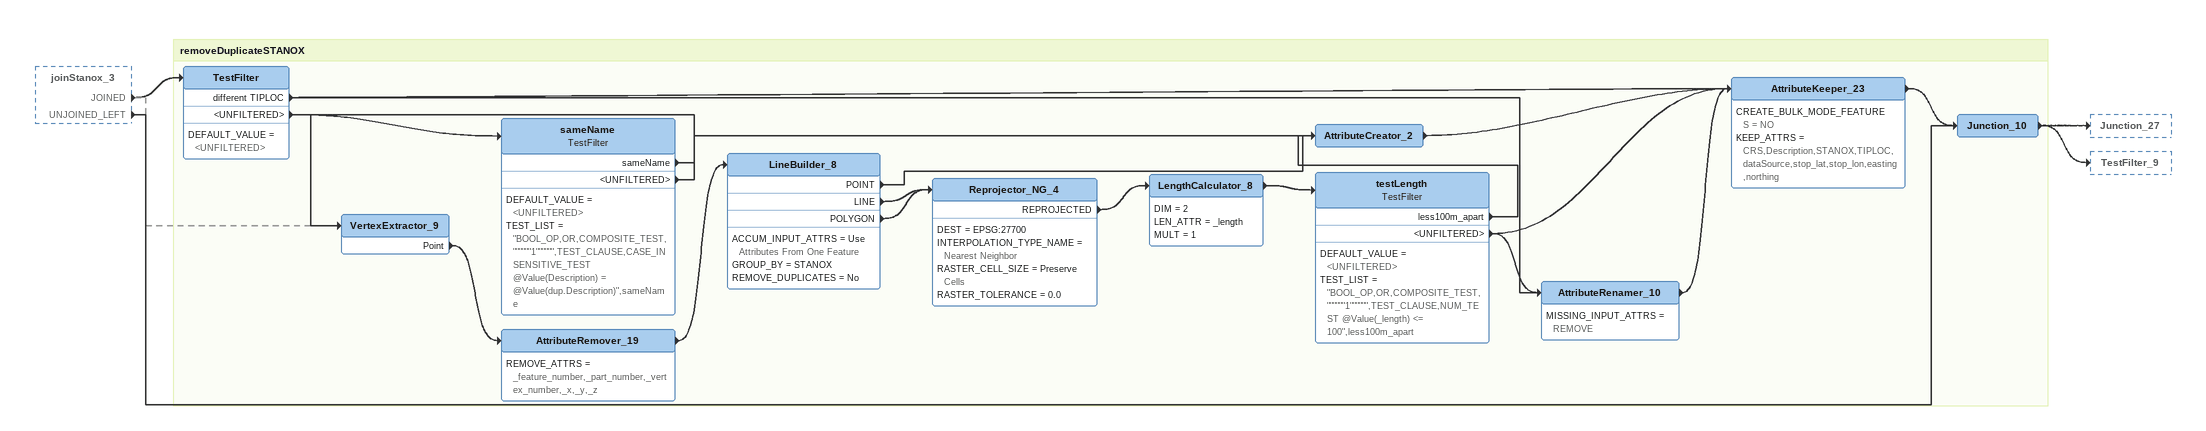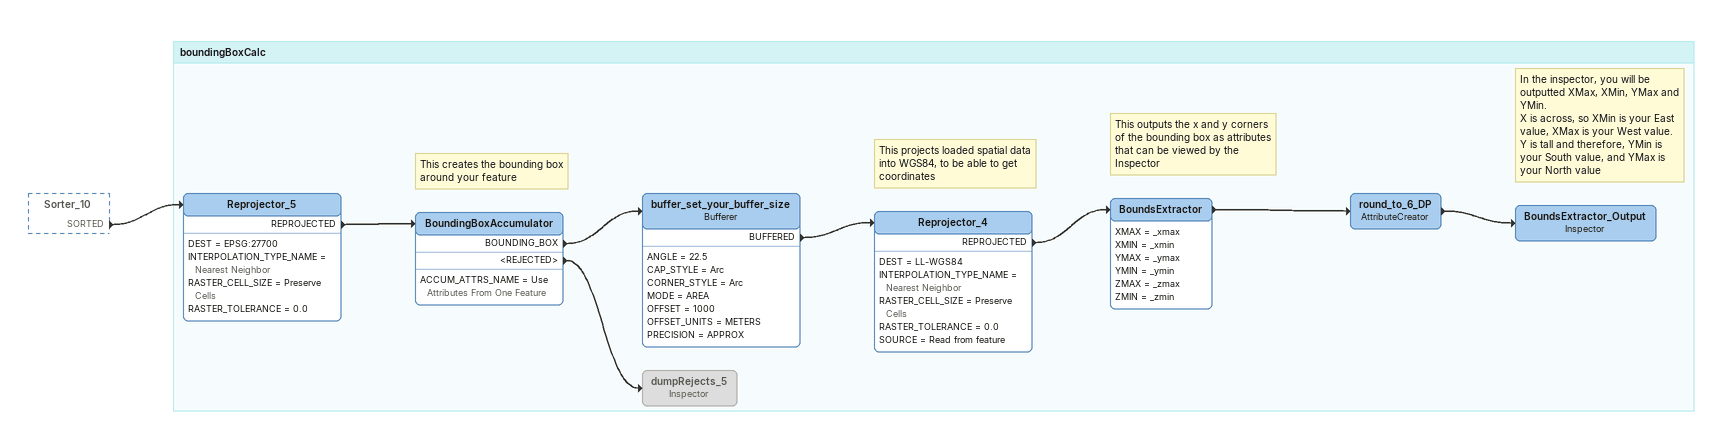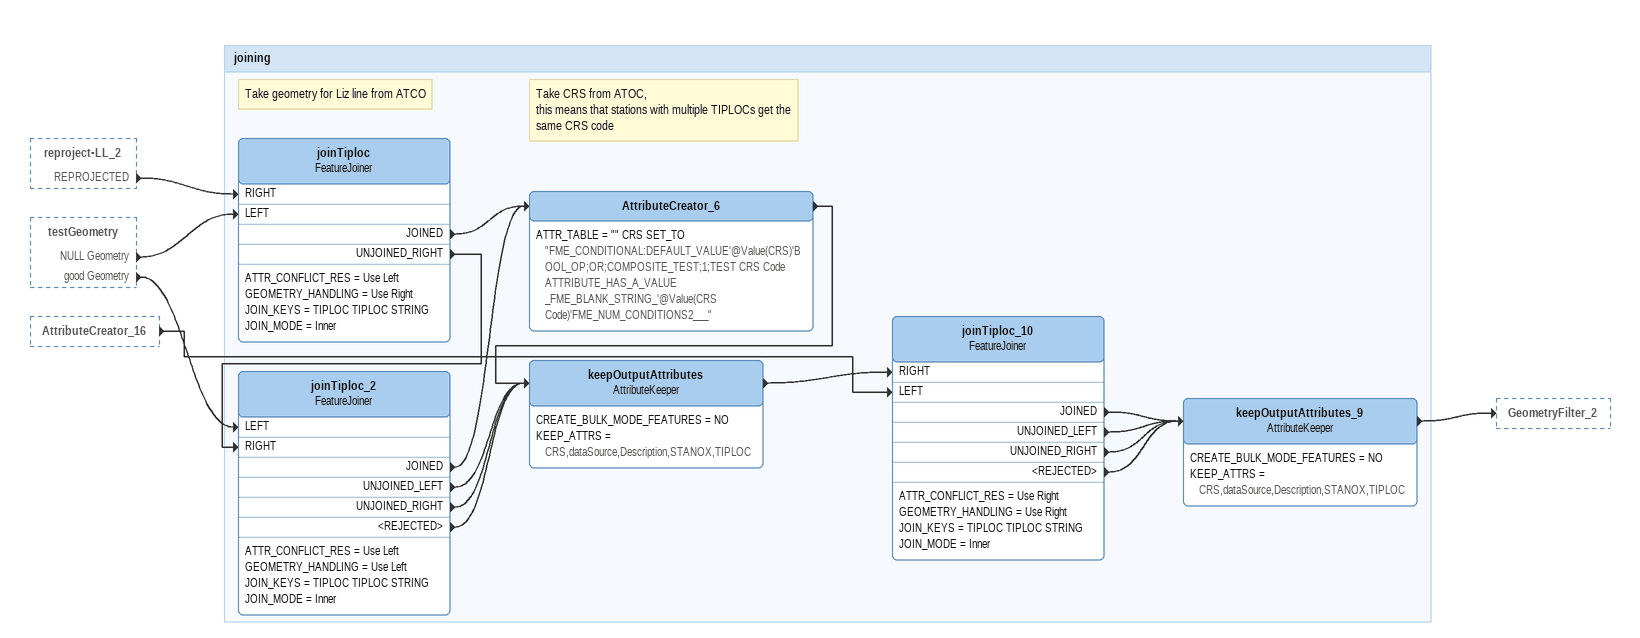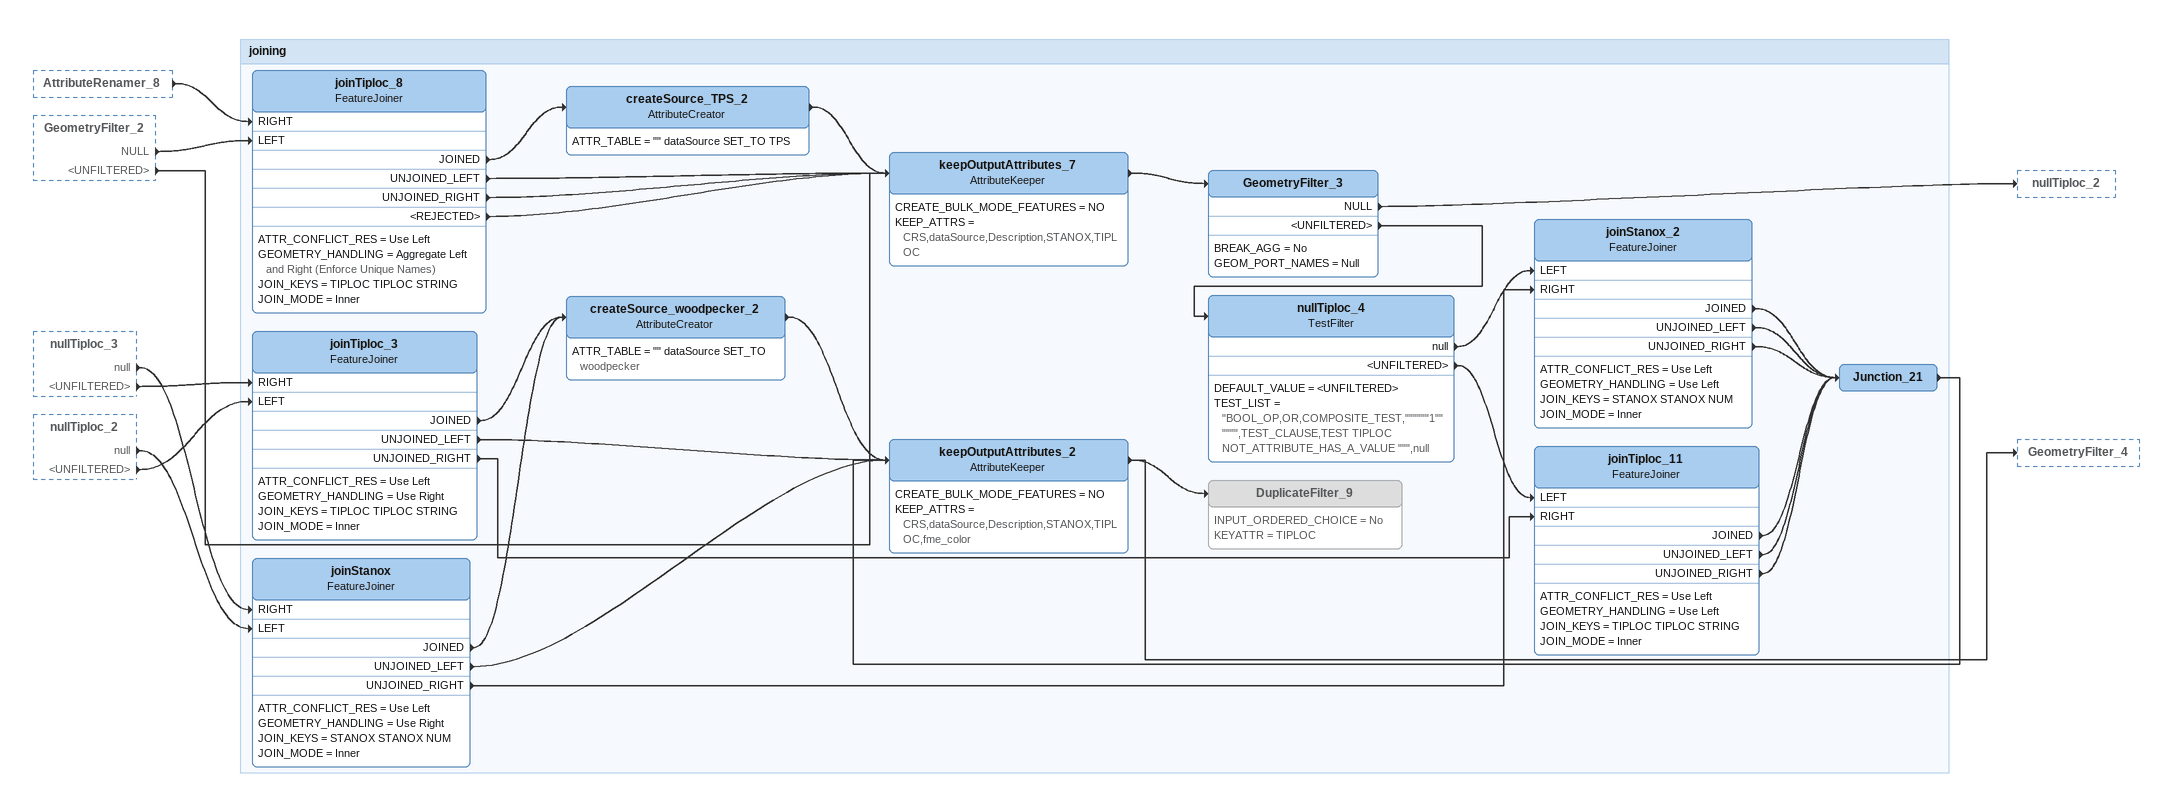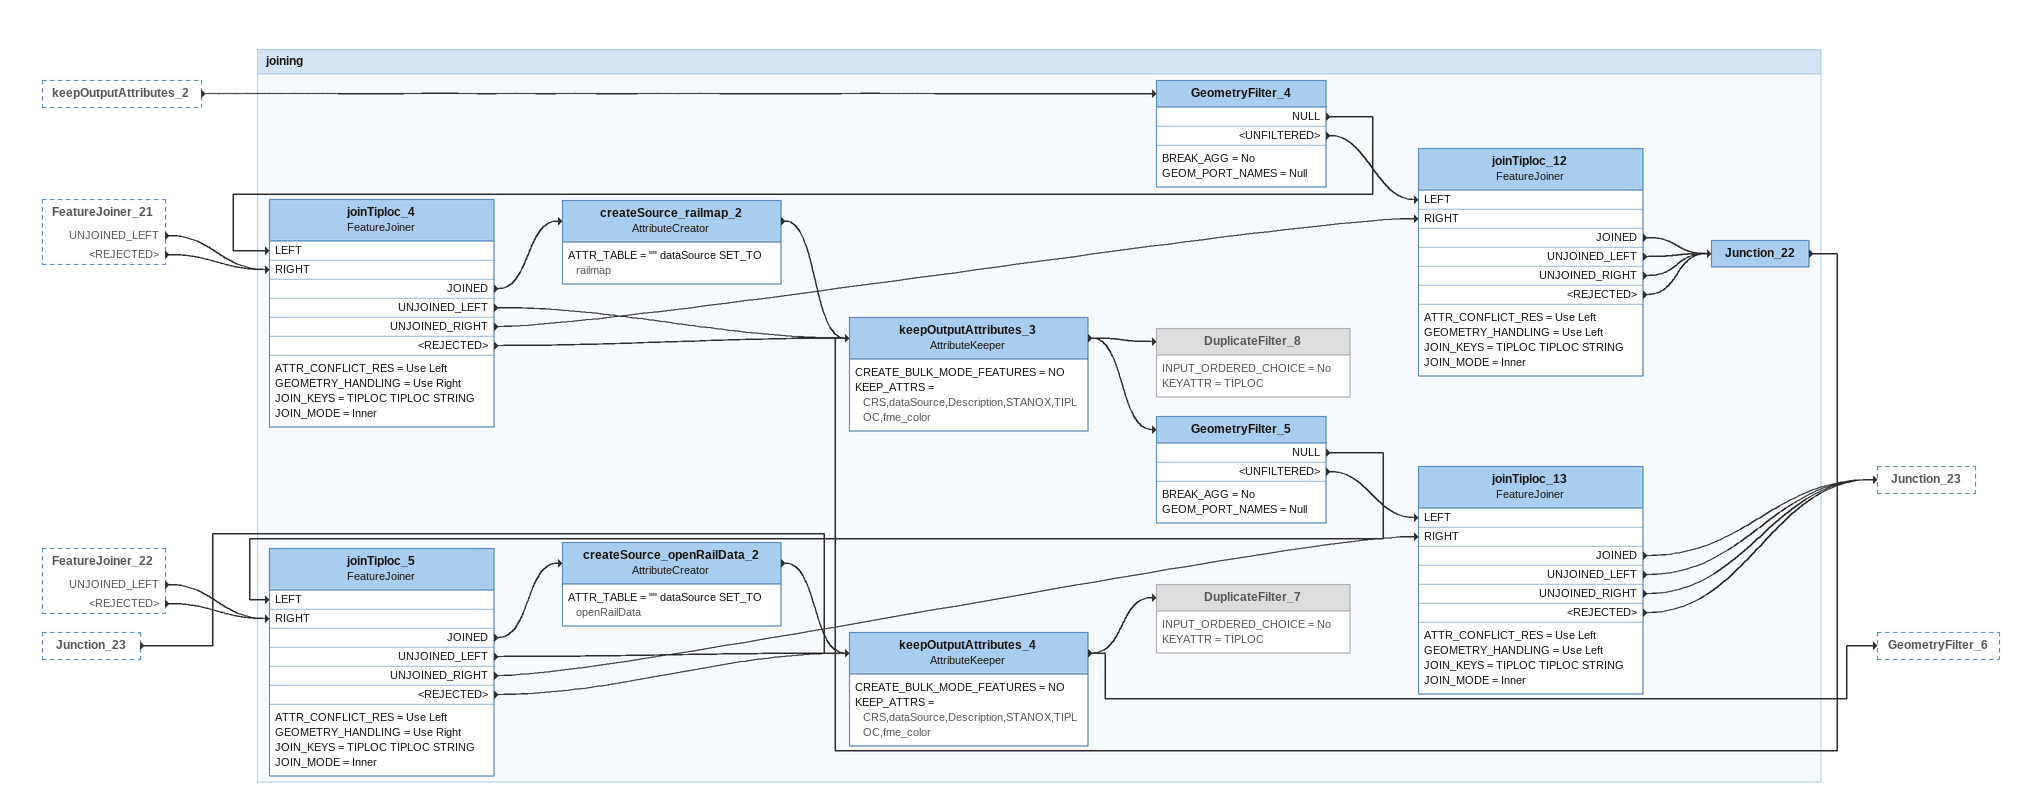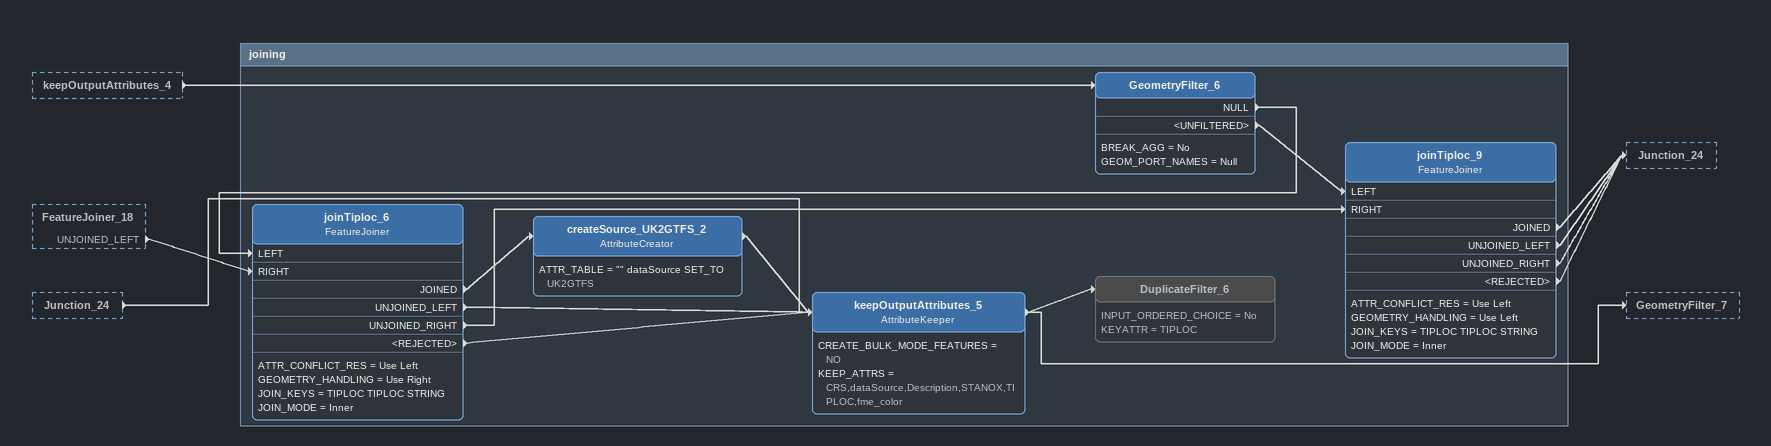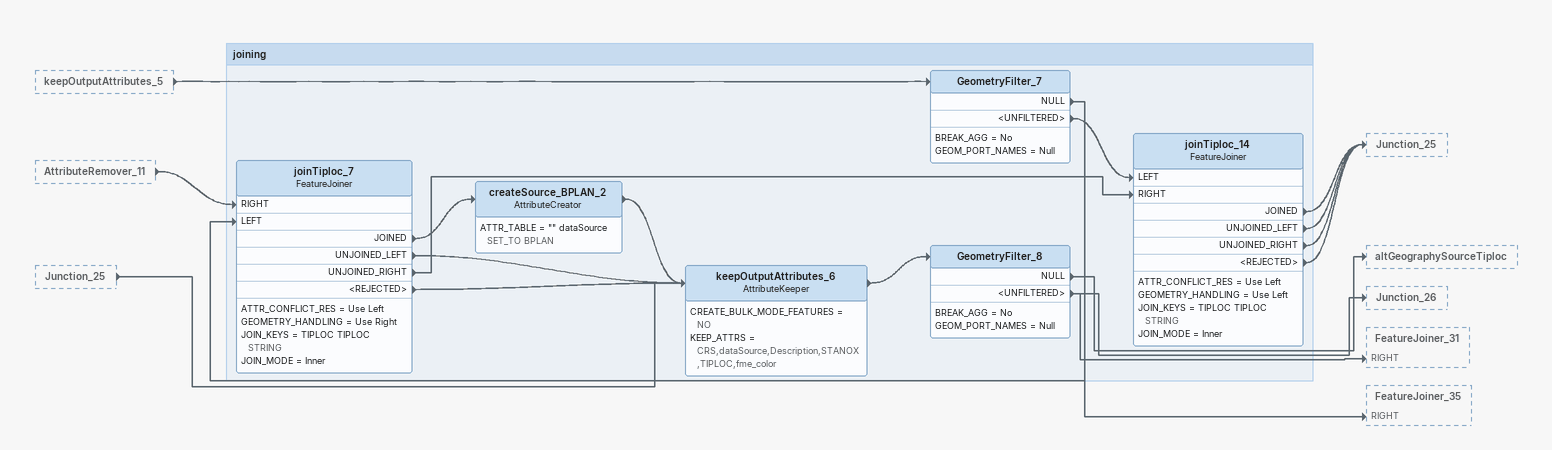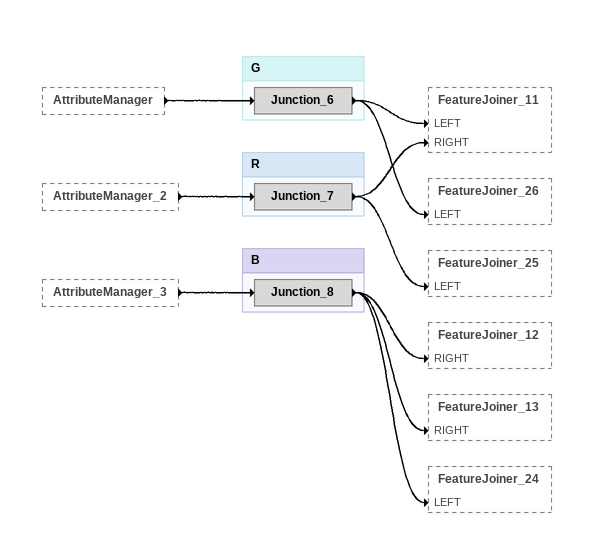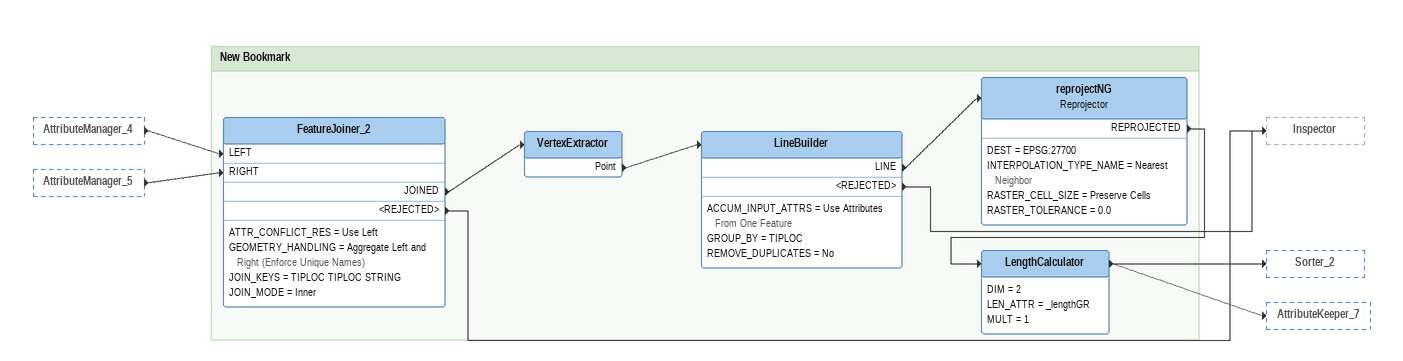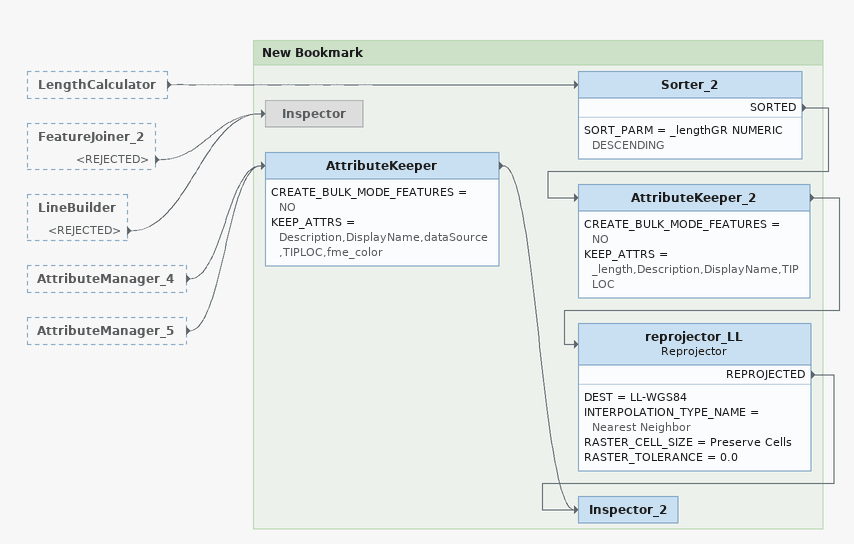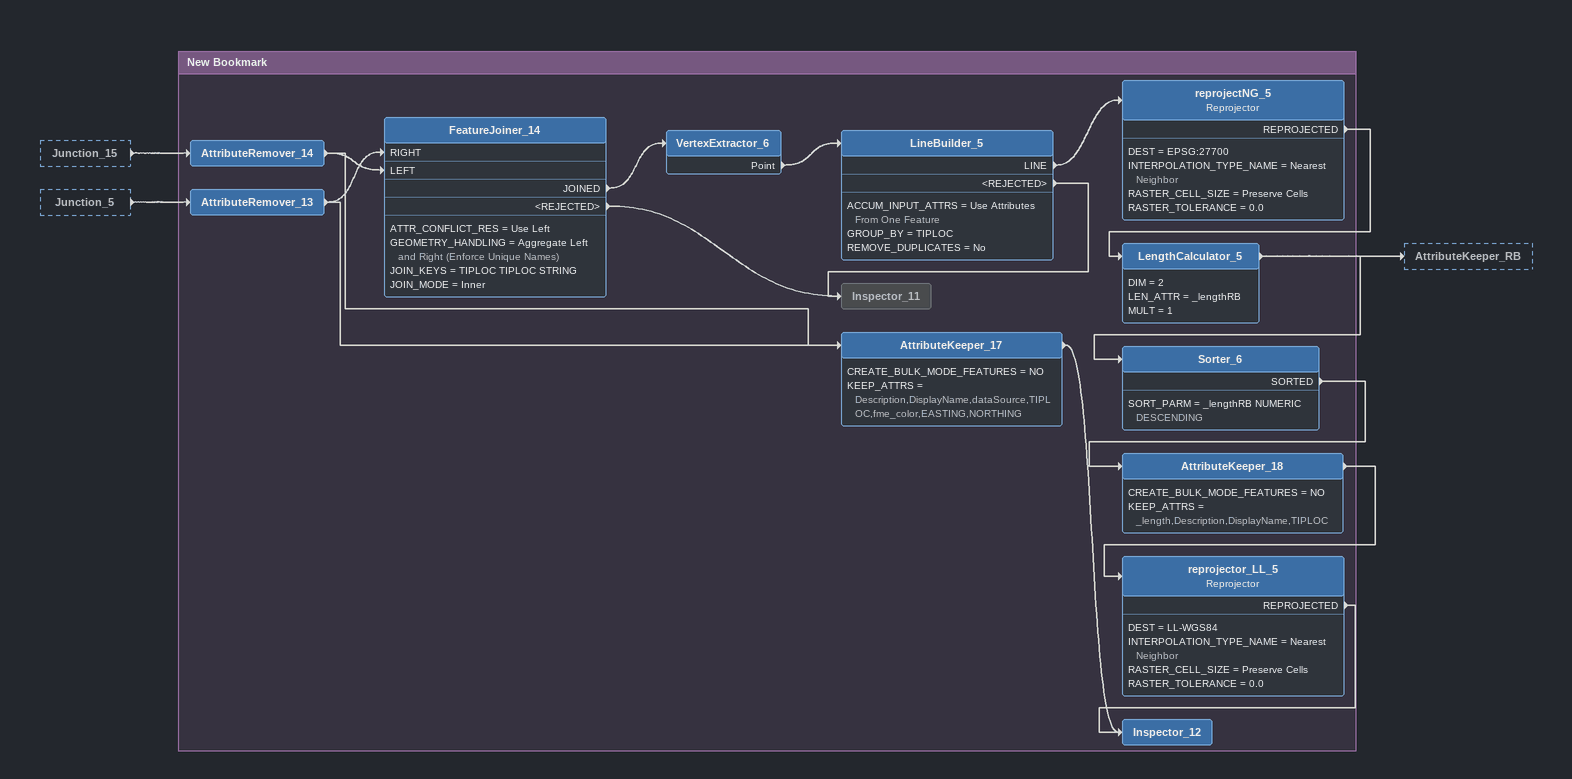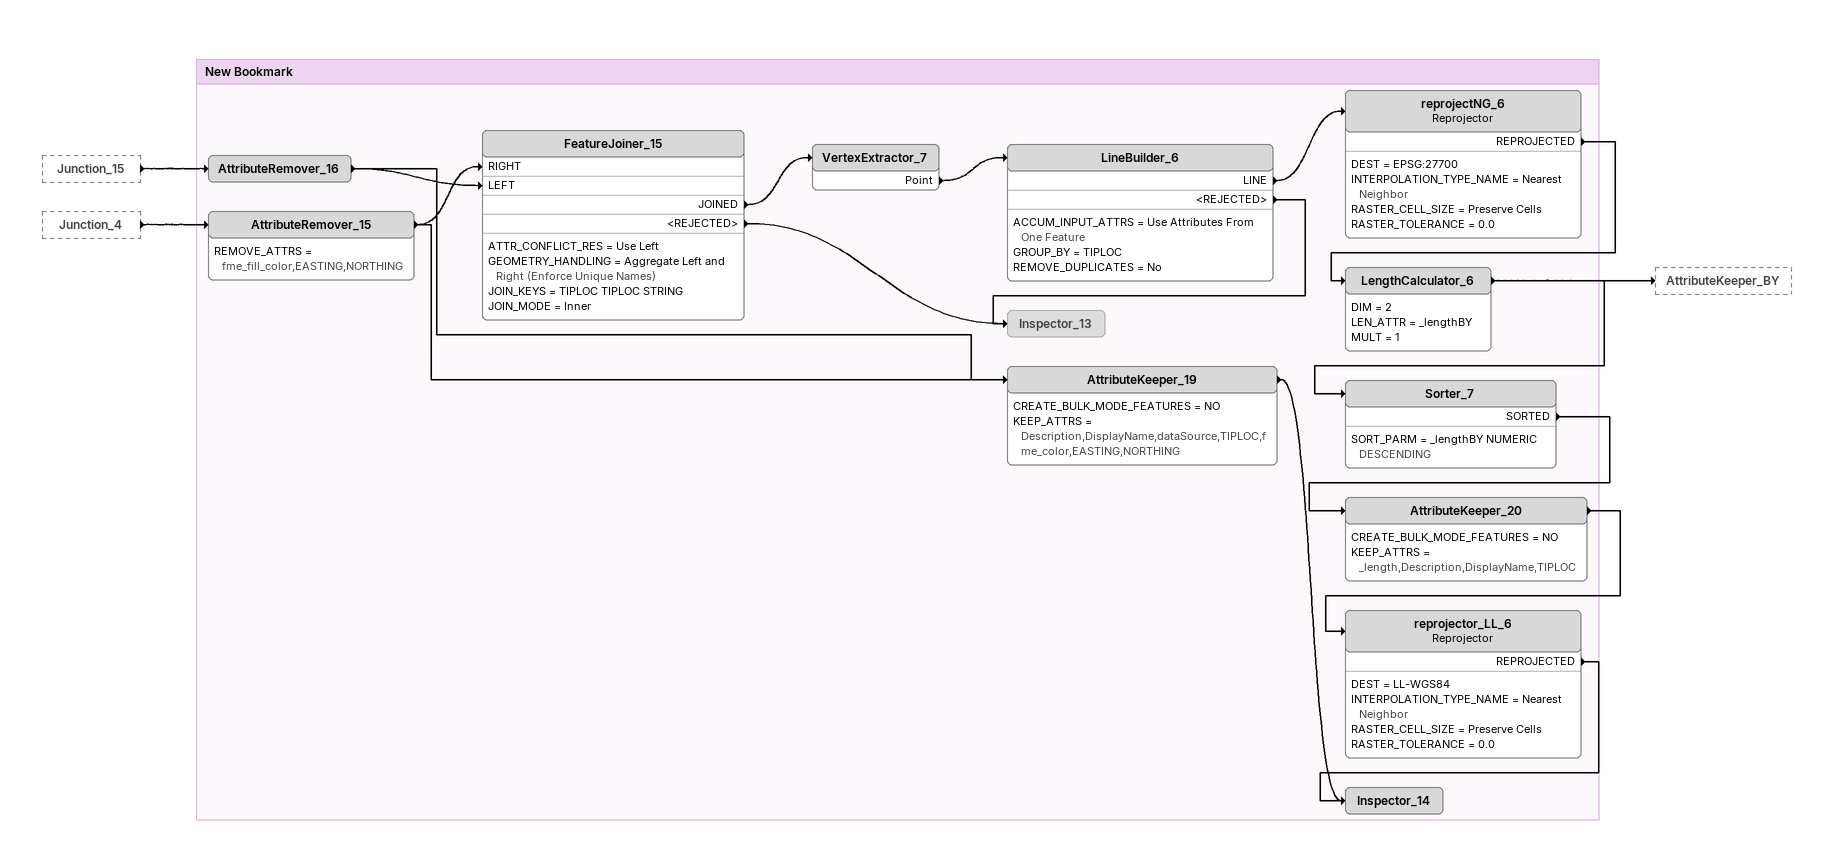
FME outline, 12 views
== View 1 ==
joinStanox_3 [outside]
    JOINED -> TestFilter
    JOINED -> VertexExtractor_9 [off]
    UNJOINED_LEFT -> Junction_10

Bookmark: removeDuplicateSTANOX
TestFilter
    DEFAULT_VALUE = <UNFILTERED>
    different TIPLOC -> AttributeKeeper_23
    different TIPLOC -> AttributeRenamer_10
    <UNFILTERED> -> sameName
sameName: TestFilter
    DEFAULT_VALUE = <UNFILTERED>
    TEST_LIST = "BOOL_OP,OR,COMPOSITE_TEST,""""""1"""""",TEST_CLAUSE,CASE_INSENSITIVE_TEST @Value(Description) = @Value(dup.Description)",sameName
    sameName -> AttributeCreator_2
    <UNFILTERED> -> VertexExtractor_9
VertexExtractor_9
    Point -> AttributeRemover_19
AttributeRemover_19
    REMOVE_ATTRS = _feature_number,_part_number,_vertex_number,_x,_y,_z
    -> LineBuilder_8
LineBuilder_8
    ACCUM_INPUT_ATTRS = Use Attributes From One Feature
    GROUP_BY = STANOX
    REMOVE_DUPLICATES = No
    POINT -> AttributeCreator_2
    LINE -> Reprojector_NG_4
    POLYGON -> Reprojector_NG_4
Reprojector_NG_4
    DEST = EPSG:27700
    INTERPOLATION_TYPE_NAME = Nearest Neighbor
    RASTER_CELL_SIZE = Preserve Cells
    RASTER_TOLERANCE = 0.0
    REPROJECTED -> LengthCalculator_8
LengthCalculator_8
    DIM = 2
    LEN_ATTR = _length
    MULT = 1
    -> testLength
testLength: TestFilter
    DEFAULT_VALUE = <UNFILTERED>
    TEST_LIST = "BOOL_OP,OR,COMPOSITE_TEST,""""""1"""""",TEST_CLAUSE,NUM_TEST @Value(_length) <= 100",less100m_apart
    less100m_apart -> AttributeCreator_2
    <UNFILTERED> -> AttributeRenamer_10
    <UNFILTERED> -> AttributeKeeper_23
AttributeCreator_2
    -> AttributeKeeper_23
AttributeRenamer_10
    MISSING_INPUT_ATTRS = REMOVE
    -> AttributeKeeper_23
AttributeKeeper_23
    CREATE_BULK_MODE_FEATURES = NO
    KEEP_ATTRS = CRS,Description,STANOX,TIPLOC,dataSource,stop_lat,stop_lon,easting,northing
    -> Junction_10
Junction_10
    -> Junction_27
    -> TestFilter_9

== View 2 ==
Sorter_10 [outside]
    SORTED -> Reprojector_5

Bookmark: boundingBoxCalc
Reprojector_5
    DEST = EPSG:27700
    INTERPOLATION_TYPE_NAME = Nearest Neighbor
    RASTER_CELL_SIZE = Preserve Cells
    RASTER_TOLERANCE = 0.0
    REPROJECTED -> BoundingBoxAccumulator
Note: This creates the bounding box around your feature
BoundingBoxAccumulator
    ACCUM_ATTRS_NAME = Use Attributes From One Feature
    BOUNDING_BOX -> buffer_set_your_buffer_size
    <REJECTED> -> dumpRejects_5
buffer_set_your_buffer_size: Bufferer
    ANGLE = 22.5
    CAP_STYLE = Arc
    CORNER_STYLE = Arc
    MODE = AREA
    OFFSET = 1000
    OFFSET_UNITS = METERS
    PRECISION = APPROX
    BUFFERED -> Reprojector_4
Note: This projects loaded spatial data into WGS84, to be able to get coordinates
Reprojector_4
    DEST = LL-WGS84
    INTERPOLATION_TYPE_NAME = Nearest Neighbor
    RASTER_CELL_SIZE = Preserve Cells
    RASTER_TOLERANCE = 0.0
    SOURCE = Read from feature
    REPROJECTED -> BoundsExtractor
Note: This outputs the x and y corners of the bounding box as attributes that can be viewed by the Inspector
BoundsExtractor
    XMAX = _xmax
    XMIN = _xmin
    YMAX = _ymax
    YMIN = _ymin
    ZMAX = _zmax
    ZMIN = _zmin
    -> round_to_6_DP
round_to_6_DP: AttributeCreator
    -> BoundsExtractor_Output
Note: In the inspector, you will be outputted XMax, XMin, YMax and YMin. / X is across, so XMin is your East value, XMax is your West value. / Y is tall and therefore, YMin is your South value, and YMax is your North value
BoundsExtractor_Output: Inspector
dumpRejects_5: Inspector [off]

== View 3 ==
reproject-LL_2 [outside]
    REPROJECTED -> joinTiploc [RIGHT]
testGeometry [outside]
    NULL Geometry -> joinTiploc [LEFT]
    good Geometry -> joinTiploc_2 [LEFT]
AttributeCreator_16 [outside]
    -> joinTiploc_10 [LEFT]

Bookmark: joining
Note: Take geometry for Liz line from ATCO
joinTiploc: FeatureJoiner
    ATTR_CONFLICT_RES = Use Left
    GEOMETRY_HANDLING = Use Right
    JOIN_KEYS = TIPLOC TIPLOC STRING
    JOIN_MODE = Inner
    JOINED -> AttributeCreator_6
    UNJOINED_RIGHT -> joinTiploc_2 [RIGHT]
joinTiploc_2: FeatureJoiner
    ATTR_CONFLICT_RES = Use Left
    GEOMETRY_HANDLING = Use Left
    JOIN_KEYS = TIPLOC TIPLOC STRING
    JOIN_MODE = Inner
    JOINED -> AttributeCreator_6
    UNJOINED_LEFT -> keepOutputAttributes
    UNJOINED_RIGHT -> keepOutputAttributes
    <REJECTED> -> keepOutputAttributes
Note: Take CRS from ATOC, / this means that stations with multiple TIPLOCs get the same CRS code
AttributeCreator_6
    ATTR_TABLE = "" CRS SET_TO "FME_CONDITIONAL:DEFAULT_VALUE'@Value(CRS)'BOOL_OP;OR;COMPOSITE_TEST;1;TEST CRS Code ATTRIBUTE_HAS_A_VALUE _FME_BLANK_STRING_'@Value(CRS Code)'FME_NUM_CONDITIONS2___"
    -> keepOutputAttributes
keepOutputAttributes: AttributeKeeper
    CREATE_BULK_MODE_FEATURES = NO
    KEEP_ATTRS = CRS,dataSource,Description,STANOX,TIPLOC
    -> joinTiploc_10 [RIGHT]
joinTiploc_10: FeatureJoiner
    ATTR_CONFLICT_RES = Use Right
    GEOMETRY_HANDLING = Use Right
    JOIN_KEYS = TIPLOC TIPLOC STRING
    JOIN_MODE = Inner
    JOINED -> keepOutputAttributes_9
    UNJOINED_LEFT -> keepOutputAttributes_9
    UNJOINED_RIGHT -> keepOutputAttributes_9
    <REJECTED> -> keepOutputAttributes_9
keepOutputAttributes_9: AttributeKeeper
    CREATE_BULK_MODE_FEATURES = NO
    KEEP_ATTRS = CRS,dataSource,Description,STANOX,TIPLOC
    -> GeometryFilter_2

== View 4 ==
AttributeRenamer_8 [outside]
    -> joinTiploc_8 [RIGHT]
GeometryFilter_2 [outside]
    NULL -> joinTiploc_8 [LEFT]
    <UNFILTERED> -> keepOutputAttributes_7
nullTiploc_3 [outside]
    null -> joinStanox [RIGHT]
    <UNFILTERED> -> joinTiploc_3 [RIGHT]
nullTiploc_2 [outside]
    null -> joinStanox [LEFT]
    <UNFILTERED> -> joinTiploc_3 [LEFT]

Bookmark: joining
joinTiploc_8: FeatureJoiner
    ATTR_CONFLICT_RES = Use Left
    GEOMETRY_HANDLING = Aggregate Left and Right (Enforce Unique Names)
    JOIN_KEYS = TIPLOC TIPLOC STRING
    JOIN_MODE = Inner
    JOINED -> createSource_TPS_2
    UNJOINED_LEFT -> keepOutputAttributes_7
    UNJOINED_RIGHT -> keepOutputAttributes_7
    <REJECTED> -> keepOutputAttributes_7
createSource_TPS_2: AttributeCreator
    ATTR_TABLE = "" dataSource SET_TO TPS
    -> keepOutputAttributes_7
keepOutputAttributes_7: AttributeKeeper
    CREATE_BULK_MODE_FEATURES = NO
    KEEP_ATTRS = CRS,dataSource,Description,STANOX,TIPLOC
    -> GeometryFilter_3
GeometryFilter_3
    BREAK_AGG = No
    GEOM_PORT_NAMES = Null
    NULL -> nullTiploc_2
    <UNFILTERED> -> nullTiploc_4
joinTiploc_3: FeatureJoiner
    ATTR_CONFLICT_RES = Use Left
    GEOMETRY_HANDLING = Use Right
    JOIN_KEYS = TIPLOC TIPLOC STRING
    JOIN_MODE = Inner
    JOINED -> createSource_woodpecker_2
    UNJOINED_LEFT -> keepOutputAttributes_2
    UNJOINED_RIGHT -> joinTiploc_11 [RIGHT]
joinStanox: FeatureJoiner
    ATTR_CONFLICT_RES = Use Left
    GEOMETRY_HANDLING = Use Right
    JOIN_KEYS = STANOX STANOX NUM
    JOIN_MODE = Inner
    JOINED -> createSource_woodpecker_2
    UNJOINED_LEFT -> keepOutputAttributes_2
    UNJOINED_RIGHT -> joinStanox_2 [RIGHT]
createSource_woodpecker_2: AttributeCreator
    ATTR_TABLE = "" dataSource SET_TO woodpecker
    -> keepOutputAttributes_2
nullTiploc_4: TestFilter
    DEFAULT_VALUE = <UNFILTERED>
    TEST_LIST = "BOOL_OP,OR,COMPOSITE_TEST,""""""1"""""",TEST_CLAUSE,TEST TIPLOC NOT_ATTRIBUTE_HAS_A_VALUE """,null
    null -> joinStanox_2 [LEFT]
    <UNFILTERED> -> joinTiploc_11 [LEFT]
joinStanox_2: FeatureJoiner
    ATTR_CONFLICT_RES = Use Left
    GEOMETRY_HANDLING = Use Left
    JOIN_KEYS = STANOX STANOX NUM
    JOIN_MODE = Inner
    JOINED -> Junction_21
    UNJOINED_LEFT -> Junction_21
    UNJOINED_RIGHT -> Junction_21
joinTiploc_11: FeatureJoiner
    ATTR_CONFLICT_RES = Use Left
    GEOMETRY_HANDLING = Use Left
    JOIN_KEYS = TIPLOC TIPLOC STRING
    JOIN_MODE = Inner
    JOINED -> Junction_21
    UNJOINED_LEFT -> Junction_21
    UNJOINED_RIGHT -> Junction_21
Junction_21
    -> keepOutputAttributes_2
keepOutputAttributes_2: AttributeKeeper
    CREATE_BULK_MODE_FEATURES = NO
    KEEP_ATTRS = CRS,dataSource,Description,STANOX,TIPLOC,fme_color
    -> GeometryFilter_4
    -> DuplicateFilter_9
DuplicateFilter_9 [off]
    INPUT_ORDERED_CHOICE = No
    KEYATTR = TIPLOC

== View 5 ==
keepOutputAttributes_2 [outside]
    -> GeometryFilter_4
FeatureJoiner_21 [outside]
    UNJOINED_LEFT -> joinTiploc_4 [RIGHT]
    <REJECTED> -> joinTiploc_4 [RIGHT]
FeatureJoiner_22 [outside]
    UNJOINED_LEFT -> joinTiploc_5 [RIGHT]
    <REJECTED> -> joinTiploc_5 [RIGHT]
Junction_23 [outside]
    -> keepOutputAttributes_4

Bookmark: joining
GeometryFilter_4
    BREAK_AGG = No
    GEOM_PORT_NAMES = Null
    NULL -> joinTiploc_4 [LEFT]
    <UNFILTERED> -> joinTiploc_12 [LEFT]
joinTiploc_4: FeatureJoiner
    ATTR_CONFLICT_RES = Use Left
    GEOMETRY_HANDLING = Use Right
    JOIN_KEYS = TIPLOC TIPLOC STRING
    JOIN_MODE = Inner
    JOINED -> createSource_railmap_2
    UNJOINED_LEFT -> keepOutputAttributes_3
    UNJOINED_RIGHT -> joinTiploc_12 [RIGHT]
    <REJECTED> -> keepOutputAttributes_3
joinTiploc_12: FeatureJoiner
    ATTR_CONFLICT_RES = Use Left
    GEOMETRY_HANDLING = Use Left
    JOIN_KEYS = TIPLOC TIPLOC STRING
    JOIN_MODE = Inner
    JOINED -> Junction_22
    UNJOINED_LEFT -> Junction_22
    UNJOINED_RIGHT -> Junction_22
    <REJECTED> -> Junction_22
Junction_22
    -> keepOutputAttributes_3
createSource_railmap_2: AttributeCreator
    ATTR_TABLE = "" dataSource SET_TO railmap
    -> keepOutputAttributes_3
keepOutputAttributes_3: AttributeKeeper
    CREATE_BULK_MODE_FEATURES = NO
    KEEP_ATTRS = CRS,dataSource,Description,STANOX,TIPLOC,fme_color
    -> GeometryFilter_5
    -> DuplicateFilter_8
DuplicateFilter_8 [off]
    INPUT_ORDERED_CHOICE = No
    KEYATTR = TIPLOC
GeometryFilter_5
    BREAK_AGG = No
    GEOM_PORT_NAMES = Null
    NULL -> joinTiploc_5 [LEFT]
    <UNFILTERED> -> joinTiploc_13 [LEFT]
joinTiploc_5: FeatureJoiner
    ATTR_CONFLICT_RES = Use Left
    GEOMETRY_HANDLING = Use Right
    JOIN_KEYS = TIPLOC TIPLOC STRING
    JOIN_MODE = Inner
    JOINED -> createSource_openRailData_2
    UNJOINED_LEFT -> keepOutputAttributes_4
    UNJOINED_RIGHT -> joinTiploc_13 [RIGHT]
    <REJECTED> -> keepOutputAttributes_4
joinTiploc_13: FeatureJoiner
    ATTR_CONFLICT_RES = Use Left
    GEOMETRY_HANDLING = Use Left
    JOIN_KEYS = TIPLOC TIPLOC STRING
    JOIN_MODE = Inner
    JOINED -> Junction_23
    UNJOINED_LEFT -> Junction_23
    UNJOINED_RIGHT -> Junction_23
    <REJECTED> -> Junction_23
createSource_openRailData_2: AttributeCreator
    ATTR_TABLE = "" dataSource SET_TO openRailData
    -> keepOutputAttributes_4
keepOutputAttributes_4: AttributeKeeper
    CREATE_BULK_MODE_FEATURES = NO
    KEEP_ATTRS = CRS,dataSource,Description,STANOX,TIPLOC,fme_color
    -> GeometryFilter_6
    -> DuplicateFilter_7
DuplicateFilter_7 [off]
    INPUT_ORDERED_CHOICE = No
    KEYATTR = TIPLOC

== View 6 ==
keepOutputAttributes_4 [outside]
    -> GeometryFilter_6
FeatureJoiner_18 [outside]
    UNJOINED_LEFT -> joinTiploc_6 [RIGHT]
Junction_24 [outside]
    -> keepOutputAttributes_5

Bookmark: joining
GeometryFilter_6
    BREAK_AGG = No
    GEOM_PORT_NAMES = Null
    NULL -> joinTiploc_6 [LEFT]
    <UNFILTERED> -> joinTiploc_9 [LEFT]
joinTiploc_6: FeatureJoiner
    ATTR_CONFLICT_RES = Use Left
    GEOMETRY_HANDLING = Use Right
    JOIN_KEYS = TIPLOC TIPLOC STRING
    JOIN_MODE = Inner
    JOINED -> createSource_UK2GTFS_2
    UNJOINED_LEFT -> keepOutputAttributes_5
    UNJOINED_RIGHT -> joinTiploc_9 [RIGHT]
    <REJECTED> -> keepOutputAttributes_5
joinTiploc_9: FeatureJoiner
    ATTR_CONFLICT_RES = Use Left
    GEOMETRY_HANDLING = Use Left
    JOIN_KEYS = TIPLOC TIPLOC STRING
    JOIN_MODE = Inner
    JOINED -> Junction_24
    UNJOINED_LEFT -> Junction_24
    UNJOINED_RIGHT -> Junction_24
    <REJECTED> -> Junction_24
createSource_UK2GTFS_2: AttributeCreator
    ATTR_TABLE = "" dataSource SET_TO UK2GTFS
    -> keepOutputAttributes_5
keepOutputAttributes_5: AttributeKeeper
    CREATE_BULK_MODE_FEATURES = NO
    KEEP_ATTRS = CRS,dataSource,Description,STANOX,TIPLOC,fme_color
    -> GeometryFilter_7
    -> DuplicateFilter_6
DuplicateFilter_6 [off]
    INPUT_ORDERED_CHOICE = No
    KEYATTR = TIPLOC

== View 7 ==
keepOutputAttributes_5 [outside]
    -> GeometryFilter_7
AttributeRemover_11 [outside]
    -> joinTiploc_7 [RIGHT]
Junction_25 [outside]
    -> keepOutputAttributes_6

Bookmark: joining
GeometryFilter_7
    BREAK_AGG = No
    GEOM_PORT_NAMES = Null
    NULL -> joinTiploc_7 [LEFT]
    <UNFILTERED> -> joinTiploc_14 [LEFT]
joinTiploc_7: FeatureJoiner
    ATTR_CONFLICT_RES = Use Left
    GEOMETRY_HANDLING = Use Right
    JOIN_KEYS = TIPLOC TIPLOC STRING
    JOIN_MODE = Inner
    JOINED -> createSource_BPLAN_2
    UNJOINED_LEFT -> keepOutputAttributes_6
    UNJOINED_RIGHT -> joinTiploc_14 [RIGHT]
    <REJECTED> -> keepOutputAttributes_6
joinTiploc_14: FeatureJoiner
    ATTR_CONFLICT_RES = Use Left
    GEOMETRY_HANDLING = Use Left
    JOIN_KEYS = TIPLOC TIPLOC STRING
    JOIN_MODE = Inner
    JOINED -> Junction_25
    UNJOINED_LEFT -> Junction_25
    UNJOINED_RIGHT -> Junction_25
    <REJECTED> -> Junction_25
createSource_BPLAN_2: AttributeCreator
    ATTR_TABLE = "" dataSource SET_TO BPLAN
    -> keepOutputAttributes_6
keepOutputAttributes_6: AttributeKeeper
    CREATE_BULK_MODE_FEATURES = NO
    KEEP_ATTRS = CRS,dataSource,Description,STANOX,TIPLOC,fme_color
    -> GeometryFilter_8
GeometryFilter_8
    BREAK_AGG = No
    GEOM_PORT_NAMES = Null
    NULL -> altGeographySourceTiploc
    <UNFILTERED> -> Junction_26
    <UNFILTERED> -> FeatureJoiner_31 [RIGHT]
    <UNFILTERED> -> FeatureJoiner_35 [RIGHT]

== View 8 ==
AttributeManager [outside]
    -> Junction_6
AttributeManager_2 [outside]
    -> Junction_7
AttributeManager_3 [outside]
    -> Junction_8

Bookmark: G
Junction_6
    -> FeatureJoiner_11 [LEFT]
    -> FeatureJoiner_26 [LEFT]

Bookmark: R
Junction_7
    -> FeatureJoiner_11 [RIGHT]
    -> FeatureJoiner_25 [LEFT]

Bookmark: B
Junction_8
    -> FeatureJoiner_12 [RIGHT]
    -> FeatureJoiner_13 [RIGHT]
    -> FeatureJoiner_24 [LEFT]

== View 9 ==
AttributeManager_4 [outside]
    -> FeatureJoiner_2 [LEFT]
AttributeManager_5 [outside]
    -> FeatureJoiner_2 [RIGHT]

Bookmark: New Bookmark
FeatureJoiner_2
    ATTR_CONFLICT_RES = Use Left
    GEOMETRY_HANDLING = Aggregate Left and Right (Enforce Unique Names)
    JOIN_KEYS = TIPLOC TIPLOC STRING
    JOIN_MODE = Inner
    JOINED -> VertexExtractor
    <REJECTED> -> Inspector
VertexExtractor
    Point -> LineBuilder
LineBuilder
    ACCUM_INPUT_ATTRS = Use Attributes From One Feature
    GROUP_BY = TIPLOC
    REMOVE_DUPLICATES = No
    LINE -> reprojectNG
    <REJECTED> -> Inspector
reprojectNG: Reprojector
    DEST = EPSG:27700
    INTERPOLATION_TYPE_NAME = Nearest Neighbor
    RASTER_CELL_SIZE = Preserve Cells
    RASTER_TOLERANCE = 0.0
    REPROJECTED -> LengthCalculator
LengthCalculator
    DIM = 2
    LEN_ATTR = _lengthGR
    MULT = 1
    -> Sorter_2
    -> AttributeKeeper_7

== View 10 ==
LengthCalculator [outside]
    -> Sorter_2
FeatureJoiner_2 [outside]
    <REJECTED> -> Inspector
LineBuilder [outside]
    <REJECTED> -> Inspector
AttributeManager_4 [outside]
    -> AttributeKeeper
AttributeManager_5 [outside]
    -> AttributeKeeper

Bookmark: New Bookmark
Sorter_2
    SORT_PARM = _lengthGR NUMERIC DESCENDING
    SORTED -> AttributeKeeper_2
AttributeKeeper_2
    CREATE_BULK_MODE_FEATURES = NO
    KEEP_ATTRS = _length,Description,DisplayName,TIPLOC
    -> reprojector_LL
reprojector_LL: Reprojector
    DEST = LL-WGS84
    INTERPOLATION_TYPE_NAME = Nearest Neighbor
    RASTER_CELL_SIZE = Preserve Cells
    RASTER_TOLERANCE = 0.0
    REPROJECTED -> Inspector_2
Inspector [off]
AttributeKeeper
    CREATE_BULK_MODE_FEATURES = NO
    KEEP_ATTRS = Description,DisplayName,dataSource,TIPLOC,fme_color
    -> Inspector_2
Inspector_2

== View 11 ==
Junction_15 [outside]
    -> AttributeRemover_14
Junction_5 [outside]
    -> AttributeRemover_13

Bookmark: New Bookmark
AttributeRemover_14
    -> AttributeKeeper_17
    -> FeatureJoiner_14 [LEFT]
AttributeRemover_13
    -> AttributeKeeper_17
    -> FeatureJoiner_14 [RIGHT]
FeatureJoiner_14
    ATTR_CONFLICT_RES = Use Left
    GEOMETRY_HANDLING = Aggregate Left and Right (Enforce Unique Names)
    JOIN_KEYS = TIPLOC TIPLOC STRING
    JOIN_MODE = Inner
    JOINED -> VertexExtractor_6
    <REJECTED> -> Inspector_11
VertexExtractor_6
    Point -> LineBuilder_5
LineBuilder_5
    ACCUM_INPUT_ATTRS = Use Attributes From One Feature
    GROUP_BY = TIPLOC
    REMOVE_DUPLICATES = No
    LINE -> reprojectNG_5
    <REJECTED> -> Inspector_11
reprojectNG_5: Reprojector
    DEST = EPSG:27700
    INTERPOLATION_TYPE_NAME = Nearest Neighbor
    RASTER_CELL_SIZE = Preserve Cells
    RASTER_TOLERANCE = 0.0
    REPROJECTED -> LengthCalculator_5
LengthCalculator_5
    DIM = 2
    LEN_ATTR = _lengthRB
    MULT = 1
    -> Sorter_6
    -> AttributeKeeper_RB
Sorter_6
    SORT_PARM = _lengthRB NUMERIC DESCENDING
    SORTED -> AttributeKeeper_18
AttributeKeeper_18
    CREATE_BULK_MODE_FEATURES = NO
    KEEP_ATTRS = _length,Description,DisplayName,TIPLOC
    -> reprojector_LL_5
reprojector_LL_5: Reprojector
    DEST = LL-WGS84
    INTERPOLATION_TYPE_NAME = Nearest Neighbor
    RASTER_CELL_SIZE = Preserve Cells
    RASTER_TOLERANCE = 0.0
    REPROJECTED -> Inspector_12
Inspector_11 [off]
AttributeKeeper_17
    CREATE_BULK_MODE_FEATURES = NO
    KEEP_ATTRS = Description,DisplayName,dataSource,TIPLOC,fme_color,EASTING,NORTHING
    -> Inspector_12
Inspector_12

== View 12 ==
Junction_15 [outside]
    -> AttributeRemover_16
Junction_4 [outside]
    -> AttributeRemover_15

Bookmark: New Bookmark
AttributeRemover_16
    -> AttributeKeeper_19
    -> FeatureJoiner_15 [LEFT]
AttributeRemover_15
    REMOVE_ATTRS = fme_fill_color,EASTING,NORTHING
    -> AttributeKeeper_19
    -> FeatureJoiner_15 [RIGHT]
FeatureJoiner_15
    ATTR_CONFLICT_RES = Use Left
    GEOMETRY_HANDLING = Aggregate Left and Right (Enforce Unique Names)
    JOIN_KEYS = TIPLOC TIPLOC STRING
    JOIN_MODE = Inner
    JOINED -> VertexExtractor_7
    <REJECTED> -> Inspector_13
VertexExtractor_7
    Point -> LineBuilder_6
LineBuilder_6
    ACCUM_INPUT_ATTRS = Use Attributes From One Feature
    GROUP_BY = TIPLOC
    REMOVE_DUPLICATES = No
    LINE -> reprojectNG_6
    <REJECTED> -> Inspector_13
reprojectNG_6: Reprojector
    DEST = EPSG:27700
    INTERPOLATION_TYPE_NAME = Nearest Neighbor
    RASTER_CELL_SIZE = Preserve Cells
    RASTER_TOLERANCE = 0.0
    REPROJECTED -> LengthCalculator_6
LengthCalculator_6
    DIM = 2
    LEN_ATTR = _lengthBY
    MULT = 1
    -> Sorter_7
    -> AttributeKeeper_BY
Sorter_7
    SORT_PARM = _lengthBY NUMERIC DESCENDING
    SORTED -> AttributeKeeper_20
AttributeKeeper_20
    CREATE_BULK_MODE_FEATURES = NO
    KEEP_ATTRS = _length,Description,DisplayName,TIPLOC
    -> reprojector_LL_6
reprojector_LL_6: Reprojector
    DEST = LL-WGS84
    INTERPOLATION_TYPE_NAME = Nearest Neighbor
    RASTER_CELL_SIZE = Preserve Cells
    RASTER_TOLERANCE = 0.0
    REPROJECTED -> Inspector_14
Inspector_13 [off]
AttributeKeeper_19
    CREATE_BULK_MODE_FEATURES = NO
    KEEP_ATTRS = Description,DisplayName,dataSource,TIPLOC,fme_color,EASTING,NORTHING
    -> Inspector_14
Inspector_14
